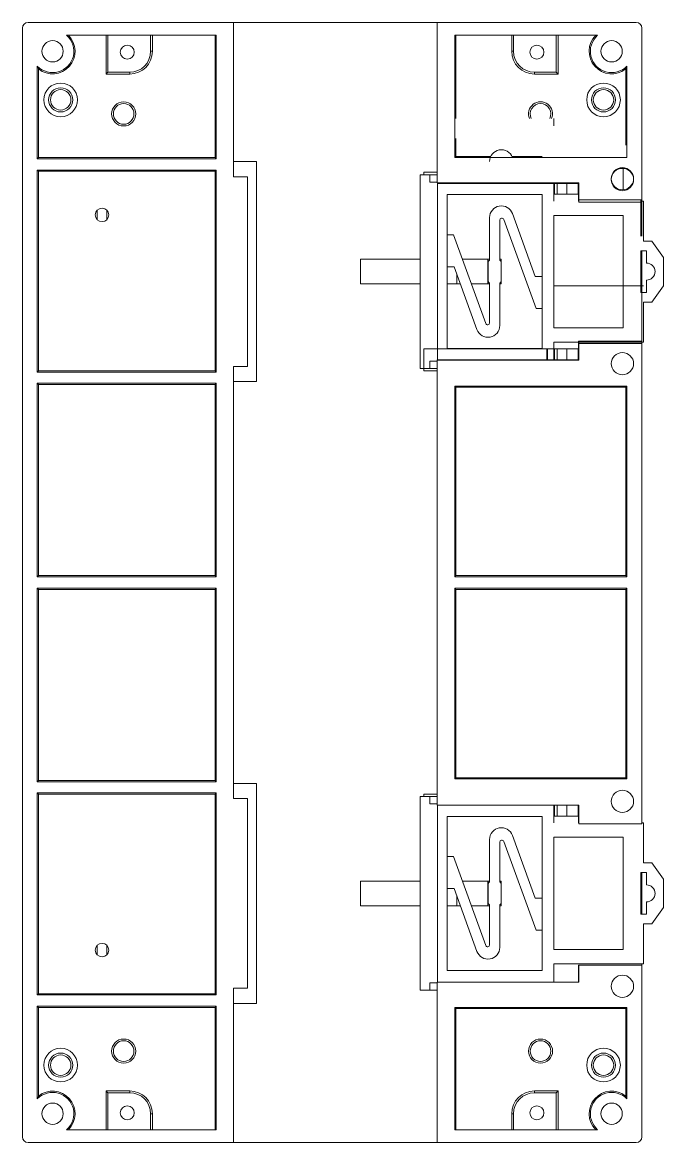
# Model space of a CAD drawing. Header units: millimetres. Extents: x -195 to 1349, y 148 to 750.
# Drawn here: x 1022.3 to 1136.5, y 305.4 to 505 of the extents above; entities that cross this region are included whole.
import ezdxf

# ---------------------------------------------------------------- set-up
doc = ezdxf.new("R2010")
doc.units = ezdxf.units.MM
for name, color, linetype, true_color in [('100', 7, 'CONTINUOUS', 0xffffff), ('4', 7, 'CONTINUOUS', 0xffffff), ('55', 7, 'CONTINUOUS', 0xffffff)]:
    doc.layers.add(name, color=color, linetype=linetype, true_color=true_color)

msp = doc.modelspace()

# ---------------------------------------------------------------- linework, layer by layer
at = {"layer": '100', "color": 7, "linetype": 'Continuous', "lineweight": 18}
for p, q in [((1117.082, 476.334), (1117.082, 474.414)), ((1117.581, 476.333), (1117.581, 474.413)), ((1119.302, 476.333), (1119.302, 474.413)), ((1035.605, 469.883), (1035.605, 471.578)), ((1037.326, 471.557), (1037.326, 469.907)), ((1115.737, 444.934), (1115.737, 446.852)), ((1115.851, 446.852), (1115.851, 444.932)), ((1117.082, 446.852), (1117.082, 444.932)), ((1117.581, 446.853), (1117.581, 444.933)), ((1119.302, 446.853), (1119.302, 444.933)), ((1117.082, 365.538), (1117.082, 363.619)), ((1117.581, 365.538), (1117.581, 363.617)), ((1119.302, 365.538), (1119.302, 363.617)), ((1035.605, 338.893), (1035.605, 340.588)), ((1037.326, 340.564), (1037.326, 338.914))]:
    msp.add_line(p, q, dxfattribs=at)
at = {"layer": '4', "color": 7, "linetype": 'Continuous', "lineweight": 18}
for p, q in [((1059.904, 505.033), (1023.257, 505.033)), ((1059.904, 477.532), (1059.904, 505.033)), ((1096.202, 505.033), (1059.904, 505.033)), ((1096.202, 476.432), (1096.202, 505.033)), ((1131.65, 505.033), (1096.202, 505.033)), ((1022.257, 306.438), (1022.257, 504.033)), ((1132.65, 473.432), (1132.65, 504.033)), ((1030.145, 502.731), (1056.805, 502.731)), ((1037.173, 495.826), (1037.173, 502.731)), ((1037.498, 496.152), (1037.498, 502.731)), ((1045.11, 502.731), (1045.11, 499.881)), ((1045.436, 502.731), (1045.436, 499.881)), ((1056.585, 480.952), (1056.585, 502.731)), ((1056.805, 502.731), (1056.805, 480.732)), ((1099.302, 480.932), (1099.302, 502.731)), ((1099.302, 502.731), (1124.762, 502.731)), ((1099.522, 487.897), (1099.522, 502.731)), ((1109.471, 499.881), (1109.471, 502.731)), ((1109.797, 502.731), (1109.797, 499.881)), ((1117.408, 496.152), (1117.408, 502.731)), ((1117.734, 502.731), (1117.734, 495.826)), ((1024.907, 480.732), (1024.907, 497.232)), ((1129.999, 480.932), (1129.999, 497.232)), ((1025.127, 480.952), (1025.127, 496.736)), ((1037.498, 496.152), (1037.173, 495.826)), ((1041.381, 495.826), (1037.173, 495.826)), ((1041.381, 496.152), (1037.498, 496.152)), ((1113.526, 496.152), (1117.408, 496.152)), ((1117.734, 495.826), (1113.526, 495.826)), ((1117.408, 496.152), (1117.734, 495.826)), ((1129.779, 483.181), (1129.779, 496.736)), ((1099.522, 481.152), (1099.522, 484.349)), ((1099.522, 481.152), (1099.302, 480.932)), ((1099.522, 481.152), (1105.731, 481.152)), ((1109.516, 481.152), (1114.919, 481.152)), ((1024.907, 480.732), (1025.127, 480.952)), ((1056.805, 480.732), (1024.907, 480.732)), ((1056.585, 480.952), (1025.127, 480.952)), ((1056.585, 480.952), (1056.805, 480.732)), ((1063.999, 480.227), (1059.904, 480.227)), ((1063.999, 441.039), (1063.999, 480.227)), ((1099.302, 480.932), (1129.999, 480.932)), ((1056.805, 478.732), (1024.907, 478.732)), ((1024.907, 442.734), (1024.907, 478.732)), ((1024.907, 478.732), (1025.127, 478.512)), ((1025.127, 442.954), (1025.127, 478.512)), ((1056.585, 478.512), (1025.127, 478.512)), ((1056.585, 478.512), (1056.805, 478.732)), ((1056.585, 442.954), (1056.585, 478.512)), ((1056.805, 478.732), (1056.805, 442.734)), ((1062.404, 477.532), (1059.904, 477.532)), ((1062.404, 443.734), (1062.404, 477.532)), ((1093.807, 478.332), (1093.807, 477.897)), ((1096.202, 478.332), (1093.807, 478.332)), ((1096.202, 476.432), (1121.4, 476.432)), ((1096.202, 476.332), (1121.4, 476.332)), ((1121.301, 474.412), (1121.301, 476.332)), ((1121.364, 473.181), (1121.364, 476.332)), ((1121.4, 476.432), (1121.4, 473.432)), ((1121.4, 476.332), (1121.4, 473.032)), ((1116.951, 474.412), (1121.301, 474.412)), ((1121.4, 473.432), (1132.65, 473.432)), ((1132.65, 466.924), (1132.65, 473.432)), ((1121.4, 473.032), (1132.65, 473.032)), ((1132.65, 456.925), (1132.65, 464.341)), ((1093.177, 462.833), (1082.503, 462.833)), ((1082.503, 458.433), (1082.503, 462.833)), ((1100.656, 462.833), (1105.202, 462.833)), ((1105.202, 458.433), (1105.202, 462.833)), ((1105.202, 462.833), (1105.524, 462.833)), ((1107.347, 462.833), (1107.601, 462.833)), ((1107.601, 462.833), (1107.601, 462.157)), ((1107.601, 459.109), (1107.601, 458.433)), ((1093.177, 458.433), (1082.503, 458.433)), ((1097.952, 458.433), (1100.316, 458.433)), ((1102.257, 458.433), (1105.202, 458.433)), ((1105.202, 458.433), (1105.524, 458.433)), ((1107.347, 458.433), (1107.601, 458.433)), ((1132.65, 448.234), (1132.65, 458.086)), ((1121.4, 448.234), (1121.364, 448.234)), ((1121.364, 444.934), (1121.364, 448.234)), ((1121.364, 447.834), (1121.364, 444.834)), ((1121.4, 447.834), (1121.364, 447.834)), ((1121.4, 444.934), (1121.4, 448.234)), ((1121.4, 448.234), (1132.65, 448.234)), ((1121.4, 444.834), (1121.4, 447.834)), ((1121.4, 447.834), (1132.65, 447.834)), ((1132.65, 362.237), (1132.65, 448.234)), ((1132.65, 447.834), (1132.65, 448.086)), ((1121.301, 446.854), (1093.807, 446.854)), ((1093.807, 446.854), (1093.807, 442.934)), ((1121.301, 444.934), (1121.301, 446.854)), ((1062.404, 443.734), (1059.904, 443.734)), ((1059.904, 366.737), (1059.904, 443.734)), ((1096.202, 365.537), (1096.202, 444.934)), ((1096.202, 444.934), (1121.4, 444.934)), ((1096.202, 444.834), (1121.4, 444.834)), ((1024.907, 442.734), (1025.127, 442.954)), ((1056.805, 442.734), (1024.907, 442.734)), ((1056.585, 442.954), (1025.127, 442.954)), ((1056.585, 442.954), (1056.805, 442.734)), ((1093.807, 442.934), (1096.202, 442.934)), ((1056.805, 440.734), (1024.907, 440.734)), ((1024.907, 406.235), (1024.907, 440.734)), ((1024.907, 440.734), (1025.127, 440.514)), ((1056.585, 440.514), (1025.127, 440.514)), ((1025.127, 406.455), (1025.127, 440.514)), ((1056.585, 440.514), (1056.805, 440.734)), ((1056.585, 406.455), (1056.585, 440.514)), ((1056.805, 440.734), (1056.805, 406.235)), ((1059.904, 441.039), (1063.999, 441.039)), ((1099.302, 406.235), (1099.302, 440.234)), ((1099.522, 440.014), (1099.302, 440.234)), ((1099.302, 440.234), (1129.999, 440.234)), ((1099.522, 406.455), (1099.522, 440.014)), ((1099.522, 440.014), (1129.779, 440.014)), ((1129.779, 440.014), (1129.999, 440.234)), ((1129.779, 406.455), (1129.779, 440.014)), ((1129.999, 406.235), (1129.999, 440.234)), ((1025.127, 406.455), (1024.907, 406.235)), ((1024.907, 406.235), (1056.805, 406.235)), ((1025.127, 406.455), (1056.585, 406.455)), ((1056.585, 406.455), (1056.805, 406.235)), ((1099.522, 406.455), (1099.302, 406.235)), ((1129.999, 406.235), (1099.302, 406.235)), ((1129.779, 406.455), (1099.522, 406.455)), ((1129.999, 406.235), (1129.779, 406.455)), ((1024.907, 404.236), (1056.805, 404.236)), ((1024.907, 369.736), (1024.907, 404.236)), ((1025.127, 404.015), (1024.907, 404.236)), ((1025.127, 369.956), (1025.127, 404.015)), ((1025.127, 404.015), (1056.585, 404.015)), ((1056.585, 404.015), (1056.805, 404.236)), ((1056.585, 369.956), (1056.585, 404.015)), ((1056.805, 404.236), (1056.805, 369.736)), ((1099.302, 370.236), (1099.302, 404.236)), ((1099.522, 404.015), (1099.302, 404.236)), ((1129.999, 404.236), (1099.302, 404.236)), ((1099.522, 370.456), (1099.522, 404.015)), ((1129.779, 404.015), (1099.522, 404.015)), ((1129.999, 404.236), (1129.779, 404.015)), ((1129.779, 370.456), (1129.779, 404.015)), ((1129.999, 370.236), (1129.999, 404.236)), ((1024.907, 369.736), (1025.127, 369.956)), ((1056.805, 369.736), (1024.907, 369.736)), ((1056.585, 369.956), (1025.127, 369.956)), ((1056.585, 369.956), (1056.805, 369.736)), ((1063.999, 369.432), (1059.904, 369.432)), ((1063.999, 330.244), (1063.999, 369.432)), ((1099.522, 370.456), (1099.302, 370.236)), ((1099.302, 370.236), (1129.999, 370.236)), ((1099.522, 370.456), (1129.779, 370.456)), ((1129.779, 370.456), (1129.999, 370.236)), ((1024.907, 367.737), (1056.805, 367.737)), ((1024.907, 331.739), (1024.907, 367.737)), ((1024.907, 367.737), (1025.127, 367.516)), ((1025.127, 367.516), (1025.127, 331.959)), ((1056.585, 367.516), (1025.127, 367.516)), ((1056.585, 367.516), (1056.805, 367.737)), ((1056.585, 367.516), (1056.585, 331.959)), ((1056.805, 367.737), (1056.805, 331.739)), ((1093.807, 367.537), (1093.807, 367.102)), ((1096.202, 367.537), (1093.807, 367.537)), ((1062.404, 366.737), (1059.904, 366.737)), ((1062.404, 366.737), (1062.404, 332.939)), ((1096.202, 365.537), (1121.4, 365.537)), ((1121.301, 363.617), (1121.301, 365.537)), ((1121.364, 362.385), (1121.364, 365.537)), ((1121.4, 365.537), (1121.4, 362.237)), ((1116.951, 363.617), (1121.301, 363.617)), ((1121.4, 362.237), (1132.65, 362.237)), ((1132.65, 346.13), (1132.65, 353.546)), ((1082.503, 352.038), (1093.177, 352.038)), ((1082.503, 347.638), (1082.503, 352.038)), ((1100.656, 352.038), (1105.202, 352.038)), ((1105.202, 347.638), (1105.202, 352.038)), ((1105.202, 352.038), (1105.524, 352.038)), ((1107.347, 352.038), (1107.601, 352.038)), ((1107.601, 352.038), (1107.601, 351.362)), ((1082.503, 347.638), (1093.177, 347.638)), ((1097.952, 347.638), (1100.316, 347.638)), ((1102.257, 347.638), (1105.202, 347.638)), ((1105.202, 347.638), (1105.524, 347.638)), ((1107.347, 347.638), (1107.601, 347.638)), ((1107.601, 348.314), (1107.601, 347.638)), ((1121.364, 337.038), (1121.364, 334.039)), ((1121.4, 337.038), (1121.364, 337.038)), ((1121.4, 334.039), (1121.4, 337.038)), ((1121.4, 337.038), (1132.65, 337.038)), ((1132.65, 337.038), (1132.65, 337.29)), ((1132.65, 306.438), (1132.65, 337.038)), ((1096.202, 305.438), (1096.202, 334.039)), ((1096.202, 334.039), (1121.4, 334.039)), ((1024.907, 331.739), (1025.127, 331.959)), ((1024.907, 331.739), (1056.805, 331.739)), ((1056.585, 331.959), (1025.127, 331.959)), ((1056.585, 331.959), (1056.805, 331.739)), ((1062.404, 332.939), (1059.904, 332.939)), ((1059.904, 305.438), (1059.904, 332.939)), ((1024.907, 329.739), (1056.805, 329.739)), ((1024.907, 313.239), (1024.907, 329.739)), ((1024.907, 329.739), (1025.127, 329.519)), ((1056.585, 329.519), (1025.127, 329.519)), ((1025.127, 329.519), (1025.127, 313.735)), ((1056.585, 329.519), (1056.805, 329.739)), ((1056.585, 329.519), (1056.585, 307.74)), ((1056.805, 329.739), (1056.805, 307.74)), ((1059.904, 330.244), (1063.999, 330.244)), ((1099.302, 329.539), (1099.302, 307.74)), ((1099.522, 329.319), (1099.302, 329.539)), ((1099.302, 329.539), (1129.999, 329.539)), ((1129.779, 329.319), (1129.999, 329.539)), ((1129.999, 329.539), (1129.999, 313.239)), ((1099.522, 329.319), (1099.522, 307.74)), ((1099.522, 329.319), (1129.779, 329.319)), ((1129.779, 329.319), (1129.779, 313.735)), ((1037.173, 314.645), (1041.381, 314.645)), ((1037.498, 314.319), (1037.173, 314.645)), ((1037.173, 307.74), (1037.173, 314.645)), ((1041.381, 314.319), (1037.498, 314.319)), ((1037.498, 314.319), (1037.498, 307.74)), ((1113.526, 314.645), (1117.734, 314.645)), ((1113.526, 314.319), (1117.408, 314.319)), ((1117.408, 314.319), (1117.734, 314.645)), ((1117.408, 314.319), (1117.408, 307.74)), ((1117.734, 314.645), (1117.734, 307.74)), ((1045.11, 307.74), (1045.11, 310.59)), ((1045.436, 310.59), (1045.436, 307.74)), ((1109.471, 307.74), (1109.471, 310.59)), ((1109.797, 307.74), (1109.797, 310.59)), ((1056.805, 307.74), (1030.145, 307.74)), ((1124.762, 307.74), (1099.302, 307.74)), ((1059.904, 305.438), (1023.257, 305.438)), ((1096.202, 305.438), (1059.904, 305.438)), ((1131.65, 305.438), (1096.202, 305.438))]:
    msp.add_line(p, q, dxfattribs=at)
at = {"layer": '4', "color": 7, "linetype": 'Continuous', "lineweight": 13}
for p, q in [((1045.11, 499.881), (1045.436, 499.881)), ((1109.797, 499.881), (1109.471, 499.881)), ((1041.381, 496.152), (1041.381, 495.826)), ((1113.526, 496.152), (1113.526, 495.826)), ((1041.381, 314.319), (1041.381, 314.645)), ((1113.526, 314.319), (1113.526, 314.645)), ((1045.11, 310.59), (1045.436, 310.59)), ((1109.797, 310.59), (1109.471, 310.59))]:
    msp.add_line(p, q, dxfattribs=at)
at = {"layer": '4', "color": 7, "linetype": 'Continuous', "lineweight": 18, "extrusion": (0, 0, -1)}
for centre, radius in [((-1027.631, 499.881), 1.9), ((-1127.275, 499.881), 1.9), ((-1029.081, 491.231), 3), ((-1029.081, 491.231), 2.15), ((-1040.306, 488.732), 2.15), ((-1129.193, 477.182), 1.99), ((-1129.193, 477.032), 1.99), ((-1036.454, 470.732), 1.2), ((-1129.193, 444.234), 1.99), ((-1129.193, 366.237), 1.99), ((-1036.454, 339.738), 1.2), ((-1129.193, 333.289), 1.99), ((-1040.306, 321.739), 2.15), ((-1114.601, 321.739), 2.15), ((-1027.631, 310.59), 1.9), ((-1127.275, 310.59), 1.9)]:
    msp.add_circle(centre, radius, dxfattribs=at)
at = {"layer": '4', "color": 7, "linetype": 'Continuous', "lineweight": 18}
for centre, radius in [((1040.953, 499.735), 1.25), ((1113.953, 499.735), 1.25), ((1029.081, 491.231), 1.817), ((1125.825, 491.231), 3), ((1125.825, 491.231), 2.15), ((1125.825, 491.231), 1.817), ((1040.306, 488.732), 1.84), ((1040.306, 321.739), 1.84), ((1114.601, 321.739), 1.84), ((1029.081, 319.239), 3), ((1029.081, 319.239), 2.15), ((1125.825, 319.239), 3), ((1125.825, 319.239), 2.15), ((1029.081, 319.239), 1.817), ((1125.825, 319.239), 1.817), ((1040.953, 310.735), 1.25), ((1113.953, 310.735), 1.25)]:
    msp.add_circle(centre, radius, dxfattribs=at)
at = {"layer": '4', "color": 7, "linetype": 'Continuous', "lineweight": 18, "extrusion": (0, 0, -1)}
for centre, radius, start, end in [((-1023.257, 504.033), 1, 0, 90), ((-1131.65, 504.033), 1, 90, 180), ((-1027.631, 499.881), 4.02, 134.85448, 308.52644), ((-1127.275, 499.881), 4.02, 231.47356, 45.14552), ((-1041.381, 499.881), 4.055, 180, 270), ((-1041.381, 499.881), 3.729, 180, 270), ((-1113.526, 499.881), 4.055, 270, 0), ((-1114.601, 488.732), 2.15, 337.15687, 202.83749), ((-1027.631, 310.59), 4.02, 51.47356, 225.14552), ((-1041.381, 310.59), 4.055, 90, 180), ((-1113.526, 310.59), 4.055, 0, 90), ((-1113.526, 310.59), 3.729, 0, 90), ((-1127.275, 310.59), 4.02, 314.85448, 128.52644), ((-1023.257, 306.438), 1, 270, 0), ((-1131.65, 306.438), 1, 180, 270)]:
    msp.add_arc(centre, radius, start, end, dxfattribs=at)
at = {"layer": '4', "color": 7, "linetype": 'Continuous', "lineweight": 18}
for centre, radius, start, end in [((1027.631, 499.881), 3.8, 224.20254, 48.58718), ((1127.275, 499.881), 3.8, 131.41282, 315.79746), ((1113.526, 499.881), 3.729, 180, 270), ((1114.601, 488.732), 1.84, 90, 206.96624), ((1114.601, 488.732), 1.84, 333.02812, 90), ((1027.631, 310.59), 3.8, 311.41282, 135.79746), ((1041.381, 310.59), 3.729, 0, 90), ((1127.275, 310.59), 3.8, 44.20254, 228.58718)]:
    msp.add_arc(centre, radius, start, end, dxfattribs=at)
for points in [[(1024.907, 497.232), (1024.944, 497.142), (1024.981, 497.056), (1025.054, 496.891), (1025.091, 496.812), (1025.127, 496.736)], [(1129.779, 496.736), (1129.816, 496.812), (1129.853, 496.891), (1129.926, 497.056), (1129.963, 497.142), (1129.999, 497.232)], [(1025.127, 313.735), (1025.091, 313.658), (1025.054, 313.579), (1024.981, 313.415), (1024.944, 313.329), (1024.907, 313.239)], [(1129.779, 313.735), (1129.816, 313.658), (1129.853, 313.579), (1129.926, 313.415), (1129.963, 313.329), (1129.999, 313.239)]]:
    msp.add_open_spline(points, degree=3, knots=[0, 0, 0, 0, 0.5, 0.5, 1, 1, 1, 1], dxfattribs=at)
for points in [[(1099.702, 458.433), (1099.702, 458.996), (1099.702, 459.558), (1099.702, 460.121)], [(1099.702, 347.638), (1099.702, 348.2), (1099.702, 348.763), (1099.702, 349.326)]]:
    msp.add_open_spline(points, degree=3, dxfattribs=at)
at = {"layer": '55', "color": 7, "linetype": 'Continuous', "lineweight": 18}
for p, q in [((1116.951, 486.581), (1116.951, 487.897)), ((1129.346, 479.166), (1129.346, 475.198)), ((1093.177, 443.369), (1093.177, 477.897)), ((1094.884, 477.897), (1093.177, 477.897)), ((1094.884, 477.897), (1094.884, 476.581)), ((1096.202, 477.897), (1094.884, 477.897)), ((1096.202, 476.581), (1094.884, 476.581)), ((1096.245, 476.332), (1096.245, 444.834)), ((1116.951, 473.181), (1116.951, 476.332)), ((1097.952, 474.349), (1114.919, 474.349)), ((1097.952, 446.917), (1097.952, 474.349)), ((1114.919, 474.349), (1114.919, 446.917)), ((1132.48, 473.432), (1132.48, 466.925)), ((1132.98, 473.181), (1132.65, 473.181)), ((1132.98, 466.069), (1132.98, 473.181)), ((1105.523, 470.242), (1105.523, 462.676)), ((1107.347, 462.676), (1107.347, 469.777)), ((1108.042, 469.899), (1113.8, 454.08)), ((1113.67, 459.769), (1109.597, 470.96)), ((1116.951, 450.625), (1116.951, 470.641)), ((1116.951, 470.641), (1129.346, 470.641)), ((1129.346, 470.641), (1129.346, 450.625)), ((1099.071, 467.186), (1097.952, 467.186)), ((1104.829, 451.367), (1099.071, 467.186)), ((1134.462, 466.069), (1132.98, 466.069)), ((1136.536, 463.173), (1134.462, 466.069)), ((1132.48, 464.341), (1132.48, 456.925)), ((1132.48, 464.341), (1133.496, 464.341)), ((1133.496, 464.341), (1133.496, 462.157)), ((1136.536, 458.093), (1136.536, 463.173)), ((1097.952, 461.497), (1099.201, 461.497)), ((1099.201, 461.497), (1103.274, 450.306)), ((1105.269, 459.109), (1105.269, 462.157)), ((1107.601, 462.157), (1107.601, 459.109)), ((1114.919, 459.769), (1113.67, 459.769)), ((1133.496, 456.925), (1133.496, 459.109)), ((1105.523, 458.59), (1105.523, 451.489)), ((1107.347, 451.024), (1107.347, 458.59)), ((1132.98, 458.085), (1116.951, 458.085)), ((1136.536, 458.093), (1134.462, 455.197)), ((1132.48, 456.925), (1133.496, 456.925)), ((1134.462, 455.197), (1132.98, 455.197)), ((1132.98, 455.197), (1132.98, 448.085)), ((1113.8, 454.08), (1114.919, 454.08)), ((1116.951, 450.625), (1129.346, 450.625)), ((1116.951, 448.085), (1116.951, 444.834)), ((1132.98, 448.085), (1116.951, 448.085)), ((1097.952, 446.917), (1114.919, 446.917)), ((1094.884, 443.369), (1093.177, 443.369)), ((1096.202, 444.685), (1094.884, 444.685)), ((1094.884, 443.369), (1094.884, 444.685)), ((1096.202, 443.369), (1094.884, 443.369)), ((1093.177, 332.574), (1093.177, 367.102)), ((1094.884, 367.102), (1093.177, 367.102)), ((1094.884, 367.102), (1094.884, 365.786)), ((1096.202, 367.102), (1094.884, 367.102)), ((1096.202, 365.786), (1094.884, 365.786)), ((1096.245, 365.536), (1096.245, 334.039)), ((1116.951, 362.385), (1116.951, 365.537)), ((1097.952, 363.554), (1114.919, 363.554)), ((1097.952, 336.122), (1097.952, 363.554)), ((1114.919, 363.554), (1114.919, 336.122)), ((1132.98, 362.385), (1132.65, 362.385)), ((1132.98, 355.273), (1132.98, 362.385)), ((1105.523, 359.447), (1105.523, 351.881)), ((1113.67, 348.974), (1109.597, 360.165)), ((1116.951, 339.83), (1116.951, 359.845)), ((1116.951, 359.845), (1129.346, 359.845)), ((1129.346, 359.845), (1129.346, 339.83)), ((1107.347, 351.881), (1107.347, 358.982)), ((1108.042, 359.104), (1113.8, 343.284)), ((1099.071, 356.391), (1097.952, 356.391)), ((1104.829, 340.571), (1099.071, 356.391)), ((1132.48, 353.546), (1132.48, 346.129)), ((1132.48, 353.546), (1133.496, 353.546)), ((1134.462, 355.273), (1132.98, 355.273)), ((1133.496, 353.546), (1133.496, 351.362)), ((1136.536, 352.378), (1134.462, 355.273)), ((1105.269, 348.314), (1105.269, 351.362)), ((1107.601, 351.362), (1107.601, 348.314)), ((1136.536, 347.298), (1136.536, 352.378)), ((1097.952, 350.701), (1099.201, 350.701)), ((1099.201, 350.701), (1103.274, 339.51)), ((1105.523, 347.794), (1105.523, 340.694)), ((1107.347, 340.229), (1107.347, 347.794)), ((1114.919, 348.974), (1113.67, 348.974)), ((1133.496, 346.129), (1133.496, 348.314)), ((1136.536, 347.298), (1134.462, 344.402)), ((1132.48, 346.129), (1133.496, 346.129)), ((1134.462, 344.402), (1132.98, 344.402)), ((1132.98, 344.402), (1132.98, 337.29)), ((1113.8, 343.284), (1114.919, 343.284)), ((1116.951, 339.83), (1129.346, 339.83)), ((1097.952, 336.122), (1114.919, 336.122)), ((1116.951, 337.29), (1116.951, 334.039)), ((1132.98, 337.29), (1116.951, 337.29)), ((1096.202, 333.89), (1094.884, 333.89)), ((1094.884, 332.574), (1094.884, 333.89)), ((1094.884, 332.574), (1093.177, 332.574)), ((1096.202, 332.574), (1094.884, 332.574))]:
    msp.add_line(p, q, dxfattribs=at)
for centre, radius, start, end in [((1107.623, 480.242), 2.1, 20, 180), ((1107.623, 470.242), 2.1, 20, 180), ((1105.927, 462.157), 0.658, 127.87797, 180), ((1106.943, 462.157), 0.658, 0, 52.12203), ((1133.496, 460.633), 1.524, 270, 90), ((1105.927, 459.109), 0.658, 180, 232.12203), ((1106.943, 459.109), 0.658, 307.87797, 0), ((1105.247, 451.024), 2.1, 200, 0), ((1107.623, 359.447), 2.1, 20, 180), ((1105.927, 351.362), 0.658, 127.87797, 180), ((1106.943, 351.362), 0.658, 0, 52.12203), ((1133.496, 349.838), 1.524, 270, 90), ((1105.927, 348.314), 0.658, 180, 232.12203), ((1106.943, 348.314), 0.658, 307.87797, 0), ((1105.247, 340.229), 2.1, 200, 0)]:
    msp.add_arc(centre, radius, start, end, dxfattribs=at)
at = {"layer": '55', "color": 7, "linetype": 'Continuous', "lineweight": 18, "extrusion": (0, 0, -1)}
for centre, start, end in [((-1107.705, 469.777), 0, 160), ((-1105.165, 451.489), 180, 340), ((-1107.705, 358.982), 0, 160), ((-1105.165, 340.694), 180, 340)]:
    msp.add_arc(centre, 0.358, start, end, dxfattribs=at)

doc.saveas('drawing.dxf')
